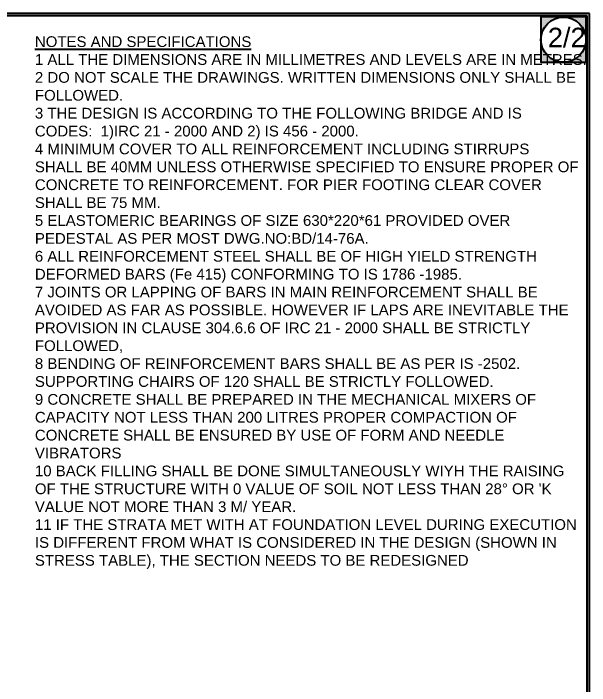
# Model space of a CAD drawing. Header units: inches. Extents: x 528254 to 544982, y -169119 to -158181.
# Drawn here: x 541018 to 544982, y -162804 to -158181 of the extents above; entities that cross this region are included whole.
import ezdxf

# ---------------------------------------------------------------- set-up
doc = ezdxf.new("R2010")
doc.units = ezdxf.units.IN
doc.header["$MEASUREMENT"] = 0
doc.layers.add('DRAWING', color=7, linetype='Continuous')
doc.layers.add('TEXT', color=7, linetype='Continuous')
doc.styles.get("Standard").update_dxf_attribs({"font": 'arial.ttf', "height": 60})

msp = doc.modelspace()

# ---------------------------------------------------------------- hatches: boundary and pattern name
at = {"layer": 'TEXT', "ltscale": 0.4}
h = msp.add_hatch(dxfattribs=at)
h.set_pattern_fill('AR-SAND', color=256, scale=0.268154, style=0)
h.set_pattern_definition([(37.5, (450534.76537, -116145.9655), (-0.0168919362, 0.5166859671), [0, -0.4075944477, 0, -0.4558622113, 0, -0.4357506431]), (7.5, (450534.7654, -116145.9655), (0.4745731308, 0.7567704387), [0, -0.2198864784, 0, -0.3673713114, 0, -0.140780977]), (327.5, (450534.43554, -116145.9655), (0.8350703502, 0.0015174992), [0, -0.134077121, 0, -0.4826776355, 0, -0.6301624685]), (317.5, (450534.43554, -116145.9655), (0.806105601, 0.235352426), [0, -0.0670385605, 0, -0.3164220055, 0, -0.3620082266])])
h.paths.add_polyline_path([(544648.2, -158205.2), (544648.2, -158346.2, -0.952053), (544958.3, -158361.5), (544958.3, -158205.2)])
h.paths.add_polyline_path([(544795.7, -158516.7, -0.372509), (544648.2, -158376.7), (544648.2, -158516.7)])
h.paths.add_polyline_path([(544810, -158516.7), (544958.3, -158516.7), (544958.3, -158361.5, -0.400738)])

# ---------------------------------------------------------------- linework, layer by layer
at = {"layer": 'DRAWING', "ltscale": 0.4}
for points in [[(544982.5, -158181), (528254, -158181), (528254, -169119), (544982.5, -169119)], [(544967, -158196.5), (528269.5, -158196.5), (528269.5, -169103.5), (544967, -169103.5)]]:
    msp.add_lwpolyline(points, close=True, dxfattribs=at)
at = {"layer": 'TEXT', "ltscale": 0.4}
msp.add_lwpolyline([(544958.3, -158205.2), (544648.2, -158205.2), (544648.2, -158516.7), (544958.3, -158516.7)], close=True, dxfattribs=at)
msp.add_circle((544802.9, -158361.5), 155.4, dxfattribs=at)

# ---------------------------------------------------------------- texts
at = {"layer": 'TEXT', "attachment_point": 1}
for s, insert, char_height, width in [('2/2', (544695.2, -158279.3), 134.08, 253.216), ("{\\LNOTES AND SPECIFICATIONS } \\P1 ALL THE DIMENSIONS ARE IN MILLIMETRES AND LEVELS ARE IN METRES. \\P2 DO NOT SCALE THE DRAWINGS. WRITTEN DIMENSIONS ONLY SHALL BE FOLLOWED. \\P3 THE DESIGN IS ACCORDING TO THE FOLLOWING BRIDGE AND IS CODES:  1)IRC 21 - 2000 AND 2) IS 456 - 2000. \\P4 MINIMUM COVER TO ALL REINFORCEMENT INCLUDING STIRRUPS SHALL BE 40MM UNLESS OTHERWISE SPECIFIED TO ENSURE PROPER OF CONCRETE TO REINFORCEMENT. FOR PIER FOOTING CLEAR COVER SHALL BE 75 MM. \\P5 ELASTOMERIC BEARINGS OF SIZE 630*220*61 PROVIDED OVER PEDESTAL AS PER MOST DWG.NO:BD/14-76A.\\P6 ALL REINFORCEMENT STEEL SHALL BE OF HIGH YIELD STRENGTH DEFORMED BARS (Fe 415) CONFORMING TO IS 1786 -1985. \\P7 JOINTS OR LAPPING OF BARS IN MAIN REINFORCEMENT SHALL BE AVOIDED AS FAR AS POSSIBLE. HOWEVER IF LAPS ARE INEVITABLE THE PROVISION IN CLAUSE 304.6.6 OF IRC 21 - 2000 SHALL BE STRICTLY FOLLOWED, \\P8 BENDING OF REINFORCEMENT BARS SHALL BE AS PER IS -2502. SUPPORTING CHAIRS OF 120 SHALL BE STRICTLY FOLLOWED. \\P9 CONCRETE SHALL BE PREPARED IN THE MECHANICAL MIXERS OF CAPACITY NOT LESS THAN 200 LITRES PROPER COMPACTION OF CONCRETE SHALL BE ENSURED BY USE OF FORM AND NEEDLE VIBRATORS \\P10 BACK FILLING SHALL BE DONE SIMULTANEOUSLY WIYH THE RAISING OF THE STRUCTURE WITH 0 VALUE OF SOIL NOT LESS THAN 28° OR 'K VALUE NOT MORE THAN 3 M/ YEAR. \\P11 IF THE STRATA MET WITH AT FOUNDATION LEVEL DURING EXECUTION IS DIFFERENT FROM WHAT IS CONSIDERED IN THE DESIGN (SHOWN IN STRESS TABLE), THE SECTION NEEDS TO BE REDESIGNED ", (541165.5, -158338), 73.8083, 3743.564)]:
    msp.add_mtext(s, dxfattribs=dict(at, insert=insert, char_height=char_height, width=width))

doc.saveas('drawing.dxf')
